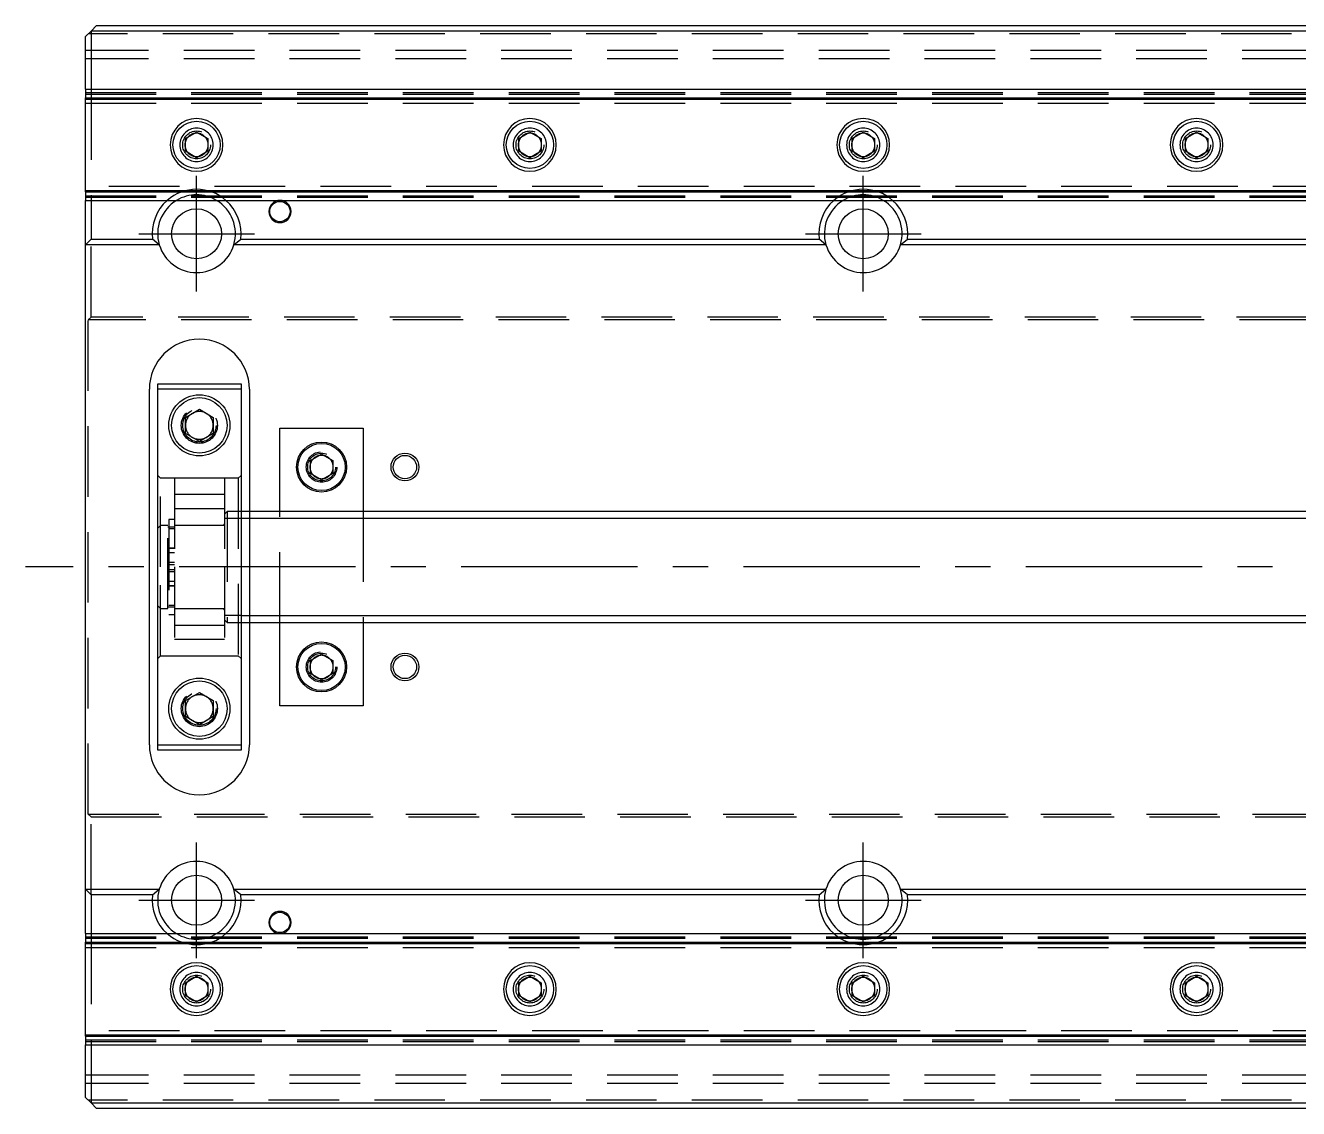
# Model space of a CAD drawing. Extents: x -20 to 920, y -365 to 120.
# Drawn here: x -10.8 to 218.4, y -97.5 to 97.5 of the extents above; entities that cross this region are included whole.
import ezdxf

# ---------------------------------------------------------------- set-up
doc = ezdxf.new("R2010")
doc.units = 0
doc.linetypes.add('CENTER', pattern=[50.8, 31.75, -6.35, 6.35, -6.35])
doc.linetypes.add('DASHED', pattern=[19.05, 12.7, -6.35])
doc.layers.get('0').update_dxf_attribs({"linetype": 'CONTINUOUS'})
doc.layers.add('CENTER', color=1, linetype='CENTER')

msp = doc.modelspace()

# ---------------------------------------------------------------- linework, layer by layer
at = {"color": 7, "linetype": 'CONTINUOUS'}
for p, q in [((1, 96.5), (0, 95.5)), ((2, 97.5), (1, 96.5)), ((1, 96.5), (1, 86)), ((245, 96.5), (1, 96.5)), ((2, 97.5), (245, 97.5)), ((0, 86), (0, 95.5)), ((0, 86), (0, 84.48)), ((0, 86), (245, 86)), ((0, 84.48), (237.73, 84.48)), ((0, 84.2), (0, 84.48)), ((0, 67.8), (0, 84.2)), ((0, 84.2), (237.05, 84.2)), ((18, 77.15), (20, 78.31)), ((20, 78.31), (22, 77.15)), ((78, 77.15), (80, 78.31)), ((80, 78.31), (82, 77.15)), ((138, 77.15), (140, 78.31)), ((140, 78.31), (142, 77.15)), ((198, 77.15), (200, 78.31)), ((200, 78.31), (202, 77.15)), ((18, 74.85), (18, 77.15)), ((22, 77.15), (22, 74.85)), ((78, 74.85), (78, 77.15)), ((82, 77.15), (82, 74.85)), ((138, 74.85), (138, 77.15)), ((142, 77.15), (142, 74.85)), ((198, 74.85), (198, 77.15)), ((202, 77.15), (202, 74.85)), ((20, 73.69), (18, 74.85)), ((22, 74.85), (20, 73.69)), ((80, 73.69), (78, 74.85)), ((82, 74.85), (80, 73.69)), ((140, 73.69), (138, 74.85)), ((142, 74.85), (140, 73.69)), ((200, 73.69), (198, 74.85)), ((202, 74.85), (200, 73.69)), ((0, 67.52), (0, 67.8)), ((0, 67.8), (245, 67.8)), ((0, 67.52), (0, 66)), ((0, 67.52), (245, 67.52)), ((0, 58), (0, 66)), ((0, 66), (245, 66)), ((1, 66), (1, 59)), ((0, 58), (1, 59)), ((0, -58), (0, 58)), ((13.29, 58), (0, 58)), ((1, 59), (12.06, 59)), ((13.29, 58), (12.06, 59)), ((26.71, 58), (27.94, 59)), ((133.29, 58), (26.71, 58)), ((27.94, 59), (132.06, 59)), ((133.29, 58), (132.06, 59)), ((146.71, 58), (147.94, 59)), ((245, 58), (146.71, 58)), ((147.94, 59), (245, 59)), ((13, 32), (13, 33)), ((13, 33), (28, 33)), ((28, 33), (28, 32)), ((11.5, -32), (11.5, 32)), ((28, 32), (13, 32)), ((13, -32), (13, 32)), ((28, 32), (28, -32)), ((29.5, 32), (29.5, 10)), ((18, 26.94), (20.5, 28.39)), ((20.5, 28.39), (23, 26.94)), ((18, 24.06), (18, 26.94)), ((23, 26.94), (23, 24.06)), ((20.5, 22.61), (18, 24.06)), ((23, 24.06), (20.5, 22.61)), ((35, 25), (50, 25)), ((35, 10), (35, 25)), ((50, 25), (50, 10)), ((40.5, 19.15), (42.5, 20.31)), ((40.5, 16.85), (40.5, 19.15)), ((42.5, 20.31), (44.5, 19.15)), ((44.5, 19.15), (44.5, 16.85)), ((42.5, 15.69), (40.5, 16.85)), ((44.5, 16.85), (42.5, 15.69)), ((245, 10), (28, 10)), ((28, -10), (245, -10)), ((29.5, -10), (29.5, -32)), ((35, -25), (35, -10)), ((50, -10), (50, -25)), ((40.5, -16.85), (42.5, -15.69)), ((42.5, -15.69), (44.5, -16.85)), ((40.5, -19.15), (40.5, -16.85)), ((44.5, -16.85), (44.5, -19.15)), ((42.5, -20.31), (40.5, -19.15)), ((44.5, -19.15), (42.5, -20.31)), ((18, -24.06), (20.5, -22.61)), ((20.5, -22.61), (23, -24.06)), ((18, -26.94), (18, -24.06)), ((23, -24.06), (23, -26.94)), ((50, -25), (35, -25)), ((20.5, -28.39), (18, -26.94)), ((23, -26.94), (20.5, -28.39)), ((13, -33), (13, -32)), ((13, -32), (28, -32)), ((28, -32), (28, -33)), ((28, -33), (13, -33)), ((0, -66), (0, -58)), ((0, -58), (13.29, -58)), ((1, -59), (0, -58)), ((12.06, -59), (1, -59)), ((1, -59), (1, -66)), ((12.06, -59), (13.29, -58)), ((26.71, -58), (133.29, -58)), ((27.94, -59), (26.71, -58)), ((132.06, -59), (27.94, -59)), ((132.06, -59), (133.29, -58)), ((146.71, -58), (245, -58)), ((147.94, -59), (146.71, -58)), ((245, -59), (147.94, -59)), ((0, -66), (0, -67.52)), ((0, -66), (245, -66)), ((0, -67.8), (0, -67.52)), ((0, -67.52), (245, -67.52)), ((0, -67.8), (245, -67.8)), ((0, -84.2), (0, -67.8)), ((18, -74.85), (20, -73.69)), ((18, -77.15), (18, -74.85)), ((20, -73.69), (22, -74.85)), ((22, -74.85), (22, -77.15)), ((78, -74.85), (80, -73.69)), ((78, -77.15), (78, -74.85)), ((80, -73.69), (82, -74.85)), ((82, -74.85), (82, -77.15)), ((138, -74.85), (140, -73.69)), ((138, -77.15), (138, -74.85)), ((140, -73.69), (142, -74.85)), ((142, -74.85), (142, -77.15)), ((198, -74.85), (200, -73.69)), ((198, -77.15), (198, -74.85)), ((200, -73.69), (202, -74.85)), ((202, -74.85), (202, -77.15)), ((20, -78.31), (18, -77.15)), ((22, -77.15), (20, -78.31)), ((80, -78.31), (78, -77.15)), ((82, -77.15), (80, -78.31)), ((140, -78.31), (138, -77.15)), ((142, -77.15), (140, -78.31)), ((200, -78.31), (198, -77.15)), ((202, -77.15), (200, -78.31)), ((0, -84.48), (0, -84.2)), ((0, -84.2), (237.05, -84.2)), ((0, -84.48), (0, -86)), ((0, -84.48), (237.73, -84.48)), ((0, -95.5), (0, -86)), ((0, -86), (245, -86)), ((1, -86), (1, -96.5)), ((0, -95.5), (1, -96.5)), ((1, -96.5), (245, -96.5)), ((1, -96.5), (2, -97.5)), ((245, -97.5), (2, -97.5))]:
    msp.add_line(p, q, dxfattribs=at)
at = {"color": 3, "linetype": 'DASHED'}
for p, q in [((255.2, 96), (0.5, 96)), ((640, 93), (0, 93)), ((640, 91.5), (0, 91.5)), ((0, 85.4), (640, 85.4)), ((0, 85.15), (245, 85.15)), ((1, 86), (1, 66)), ((0, 84.42), (245.5, 84.42)), ((0, 83.5), (245.5, 83.5)), ((17.5, 76), (17.53, 76.37)), ((77.5, 76), (77.53, 76.41)), ((137.5, 76), (137.53, 76.41)), ((197.5, 76), (197.53, 76.41)), ((245.5, 68.5), (0, 68.5)), ((0, 67.58), (245.5, 67.58)), ((0, 66.85), (245, 66.85)), ((0, 66.6), (640, 66.6)), ((1, 45), (1, 59)), ((1, 45), (0.5, 44.5)), ((0.5, -44.5), (0.5, 44.5)), ((639.5, 44.5), (0.5, 44.5)), ((639, 45), (1, 45)), ((17.5, 25.5), (17.52, 25.85)), ((13.5, 16), (13, 16.5)), ((28, 16.5), (27.5, 16)), ((40, 18), (40.02, 18.3)), ((16, 16), (13.5, 16)), ((13.5, 0), (13.5, 16)), ((25, 16), (16, 16)), ((16, 16), (16, 0)), ((27.5, 16), (25, 16)), ((25, 16), (25, 0)), ((27.5, 16), (27.5, -16)), ((25, 13.03), (16, 13.03)), ((25, 10.48), (16, 10.48)), ((25.5, 10), (25, 9.5)), ((28, 10), (25.5, 10)), ((25.5, 10), (25.5, -10)), ((29.5, 10), (29.5, 5)), ((35, -10), (35, 10)), ((50, 10), (50, -10)), ((13.5, 7.5), (13, 7)), ((14.85, 7.5), (13.5, 7.5)), ((14.85, -7.5), (14.85, 7.5)), ((15, 7.15), (14.85, 7.15)), ((16, 8.55), (15, 8.55)), ((15, 8.55), (15, -8.55)), ((16, 7.15), (15, 7.15)), ((16, 6.9), (15, 6.9)), ((24.7, 7.5), (16, 7.5)), ((25, 7.5), (24.7, 7.5)), ((28, 8.75), (25, 8.75)), ((29.5, 5), (29.5, -5)), ((16, 3.4), (15, 3.4)), ((15, 3.4), (16, 3.4)), ((16, 2.55), (15, 2.55)), ((13.5, -16), (13.5, 0)), ((15, 0.85), (16, 0.85)), ((15, 0.43), (16, 0.43)), ((16, 0), (16, -16)), ((25, 0), (25, -16)), ((15, -0.43), (16, -0.43)), ((16, -0.85), (15, -0.85)), ((15, -2.55), (16, -2.55)), ((15, -3.4), (16, -3.4)), ((16, -3.4), (15, -3.4)), ((29.5, -5), (29.5, -10)), ((13, -7), (13.5, -7.5)), ((13.5, -7.5), (14.85, -7.5)), ((14.85, -7.15), (15, -7.15)), ((15, -6.9), (16, -6.9)), ((15, -7.15), (16, -7.15)), ((15, -8.55), (16, -8.55)), ((16, -7.5), (24.7, -7.5)), ((24.7, -7.5), (25, -7.5)), ((28, -8.75), (25, -8.75)), ((16, -10.47), (25, -10.47)), ((25, -9.5), (25.5, -10)), ((25.5, -10), (28, -10)), ((16, -13.02), (25, -13.02)), ((13, -16.5), (13.5, -16)), ((13.5, -16), (16, -16)), ((16, -16), (25, -16)), ((25, -16), (27.5, -16)), ((27.5, -16), (28, -16.5)), ((40, -18), (40.02, -17.7)), ((17.5, -25.5), (17.52, -25.15)), ((0.5, -44.5), (639.5, -44.5)), ((0.5, -44.5), (1, -45)), ((1, -59), (1, -45)), ((1, -45), (639, -45)), ((1, -66), (1, -86)), ((0, -66.6), (640, -66.6)), ((0, -66.85), (245, -66.85)), ((0, -67.58), (245.5, -67.58)), ((0, -68.5), (245.5, -68.5)), ((17.5, -76), (17.53, -75.59)), ((77.5, -76), (77.53, -75.59)), ((137.5, -76), (137.53, -75.59)), ((197.5, -76), (197.53, -75.59)), ((245.5, -83.5), (0, -83.5)), ((0, -84.42), (245.5, -84.42)), ((0, -85.15), (245, -85.15)), ((0, -85.4), (640, -85.4)), ((640, -91.5), (0, -91.5)), ((640, -93), (0, -93)), ((255.2, -96), (0.5, -96))]:
    msp.add_line(p, q, dxfattribs=at)
at = {"color": 3, "linetype": 'CONTINUOUS'}
for p, q in [((245, 8.75), (28, 8.75)), ((28, -8.75), (245, -8.75))]:
    msp.add_line(p, q, dxfattribs=at)
at = {"color": 7, "linetype": 'CONTINUOUS'}
for centre, radius in [((20, 76), 4.25), ((80, 76), 4.25), ((140, 76), 4.25), ((200, 76), 4.25), ((20, 60), 4.5), ((140, 60), 4.5), ((20.5, 25.5), 5.5), ((20.5, 25.5), 5), ((42.5, 18), 4.5), ((42.5, 18), 4.25), ((57.5, 18), 2.1), ((42.5, -18), 4.5), ((42.5, -18), 4.25), ((57.5, -18), 2.1), ((20.5, -25.5), 5.5), ((20.5, -25.5), 5), ((20, -60), 4.5), ((140, -60), 4.5), ((20, -76), 4.25), ((80, -76), 4.25), ((140, -76), 4.25), ((200, -76), 4.25)]:
    msp.add_circle(centre, radius, dxfattribs=at)
at = {"color": 3, "linetype": 'DASHED'}
for centre, radius in [((20, 76), 2.5), ((80, 76), 2.5), ((140, 76), 2.5), ((200, 76), 2.5), ((20.5, 25.5), 3.25), ((20.5, 25.5), 3), ((42.5, 18), 2.75), ((42.5, 18), 2.5), ((42.5, -18), 2.75), ((42.5, -18), 2.5), ((20.5, -25.5), 3.25), ((20.5, -25.5), 3), ((20, -76), 2.5), ((80, -76), 2.5), ((140, -76), 2.5), ((200, -76), 2.5)]:
    msp.add_circle(centre, radius, dxfattribs=at)
at = {"color": 3, "linetype": 'CONTINUOUS'}
for centre, radius in [((35, 64), 1.83), ((57.5, 18), 2.5), ((57.5, -18), 2.5), ((35, -64), 1.83)]:
    msp.add_circle(centre, radius, dxfattribs=at)
at = {"color": 7, "linetype": 'CONTINUOUS'}
for centre, radius, start, end in [((20, 76), 4.75, 0, 180), ((80, 76), 4.75, 0, 180), ((140, 76), 4.75, 0, 180), ((200, 76), 4.75, 0, 180), ((20, 76), 4.75, 180, 0), ((80, 76), 4.75, 180, 0), ((140, 76), 4.75, 180, 0), ((200, 76), 4.75, 180, 0), ((20, 60), 8, 131.4096, 187.1808), ((20, 60), 7, 121.0027, 196.6015), ((20, 60), 7, 343.3985, 58.9973), ((20, 60), 8, 352.8192, 48.5904), ((35, 64), 2, 180, 90), ((35, 64), 2, 90, 180), ((140, 60), 8, 131.4096, 187.1808), ((140, 60), 7, 121.0027, 196.6015), ((140, 60), 7, 343.3985, 58.9973), ((140, 60), 8, 352.8192, 48.5904), ((20, 60), 7, 196.6015, 343.3985), ((140, 60), 7, 196.6015, 343.3985), ((20.5, 32), 9, 0, 180), ((20.5, -32), 9, 180, 0), ((20, -60), 7, 16.6015, 163.3985), ((140, -60), 7, 16.6015, 163.3985), ((20, -60), 8, 172.8192, 228.5904), ((20, -60), 7, 163.3985, 238.9973), ((20, -60), 7, 301.0027, 16.6015), ((20, -60), 8, 311.4096, 7.1808), ((140, -60), 8, 172.8192, 228.5904), ((140, -60), 7, 163.3985, 238.9973), ((140, -60), 7, 301.0027, 16.6015), ((140, -60), 8, 311.4096, 7.1808), ((35, -64), 2, 270, 180), ((35, -64), 2, 180, 270), ((20, -76), 4.75, 0, 180), ((80, -76), 4.75, 0, 180), ((140, -76), 4.75, 0, 180), ((200, -76), 4.75, 0, 180), ((20, -76), 4.75, 180, 0), ((80, -76), 4.75, 180, 0), ((140, -76), 4.75, 180, 0), ((200, -76), 4.75, 180, 0)]:
    msp.add_arc(centre, radius, start, end, dxfattribs=at)
at = {"color": 3, "linetype": 'DASHED'}
for centre, radius, start, end in [((20, 76), 3, 0, 180), ((20, 76), 2.1, 102.2472, 137.7528), ((20, 76), 2.1, 77.7528, 102.2472), ((20, 76), 2.1, 42.2472, 77.7528), ((80, 76), 3, 0, 180), ((80, 76), 2.1, 102.2472, 137.7528), ((80, 76), 2.1, 77.7528, 102.2472), ((80, 76), 2.1, 42.2472, 77.7528), ((140, 76), 3, 0, 180), ((140, 76), 2.1, 102.2472, 137.7528), ((140, 76), 2.1, 77.7528, 102.2472), ((140, 76), 2.1, 42.2472, 77.7528), ((200, 76), 3, 0, 180), ((200, 76), 2.1, 102.2472, 137.7528), ((200, 76), 2.1, 77.7528, 102.2472), ((200, 76), 2.1, 42.2472, 77.7528), ((20, 76), 3, 180, 0), ((20, 76), 2.1, 162.2472, 180), ((20, 76), 2.1, 180, 197.7528), ((20, 76), 2.1, 137.7528, 162.2472), ((20, 76), 2.1, 17.7528, 42.2472), ((20, 76), 2.1, 342.2472, 17.7528), ((80, 76), 3, 180, 0), ((80, 76), 2.1, 162.2472, 180), ((80, 76), 2.1, 180, 197.7528), ((80, 76), 2.1, 137.7528, 162.2472), ((80, 76), 2.1, 17.7528, 42.2472), ((80, 76), 2.1, 342.2472, 17.7528), ((140, 76), 3, 180, 0), ((140, 76), 2.1, 162.2472, 180), ((140, 76), 2.1, 180, 197.7528), ((140, 76), 2.1, 137.7528, 162.2472), ((140, 76), 2.1, 17.7528, 42.2472), ((140, 76), 2.1, 342.2472, 17.7528), ((200, 76), 3, 180, 0), ((200, 76), 2.1, 162.2472, 180), ((200, 76), 2.1, 180, 197.7528), ((200, 76), 2.1, 137.7528, 162.2472), ((200, 76), 2.1, 17.7528, 42.2472), ((200, 76), 2.1, 342.2472, 17.7528), ((20, 76), 2.1, 197.7528, 222.2472), ((20, 76), 2.1, 222.2472, 257.7528), ((20, 76), 2.1, 257.7528, 282.2472), ((20, 76), 2.1, 282.2472, 317.7528), ((20, 76), 2.1, 317.7528, 342.2472), ((80, 76), 2.1, 197.7528, 222.2472), ((80, 76), 2.1, 222.2472, 257.7528), ((80, 76), 2.1, 257.7528, 282.2472), ((80, 76), 2.1, 282.2472, 317.7528), ((80, 76), 2.1, 317.7528, 342.2472), ((140, 76), 2.1, 197.7528, 222.2472), ((140, 76), 2.1, 222.2472, 257.7528), ((140, 76), 2.1, 257.7528, 282.2472), ((140, 76), 2.1, 282.2472, 317.7528), ((140, 76), 2.1, 317.7528, 342.2472), ((200, 76), 2.1, 197.7528, 222.2472), ((200, 76), 2.1, 222.2472, 257.7528), ((200, 76), 2.1, 257.7528, 282.2472), ((200, 76), 2.1, 282.2472, 317.7528), ((200, 76), 2.1, 317.7528, 342.2472), ((20, 60), 8, 48.5904, 131.4096), ((20, 60), 7, 58.9973, 121.0027), ((140, 60), 8, 48.5904, 131.4096), ((140, 60), 7, 58.9973, 121.0027), ((20.5, 25.5), 2.5, 120, 180), ((20.5, 25.5), 2.5, 60, 120), ((20.5, 25.5), 2.5, 0, 60), ((20.5, 25.5), 2.5, 180, 240), ((20.5, 25.5), 2.5, 300, 0), ((20.5, 25.5), 2.5, 240, 300), ((42.5, 18), 2.1, 162.2472, 180), ((42.5, 18), 2.1, 137.7528, 162.2472), ((42.5, 18), 2.1, 102.2472, 137.7528), ((42.5, 18), 2.1, 77.7528, 102.2472), ((42.5, 18), 2.1, 42.2472, 77.7528), ((42.5, 18), 2.1, 17.7528, 42.2472), ((42.5, 18), 2.1, 342.2472, 17.7528), ((42.5, 18), 2.1, 180, 197.7528), ((42.5, 18), 2.1, 197.7528, 222.2472), ((42.5, 18), 2.1, 222.2472, 257.7528), ((42.5, 18), 2.1, 282.2472, 317.7528), ((42.5, 18), 2.1, 317.7528, 342.2472), ((42.5, 18), 2.1, 257.7528, 282.2472), ((24.7, 7.8), 0.3, 270, 360), ((24.7, -7.8), 0.3, 0, 90), ((42.5, -18), 2.1, 102.2472, 137.7528), ((42.5, -18), 2.1, 77.7528, 102.2472), ((42.5, -18), 2.1, 42.2472, 77.7528), ((42.5, -18), 2.1, 162.2472, 180), ((42.5, -18), 2.1, 180, 197.7528), ((42.5, -18), 2.1, 137.7528, 162.2472), ((42.5, -18), 2.1, 17.7528, 42.2472), ((42.5, -18), 2.1, 342.2472, 17.7528), ((42.5, -18), 2.1, 197.7528, 222.2472), ((42.5, -18), 2.1, 222.2472, 257.7528), ((42.5, -18), 2.1, 257.7528, 282.2472), ((42.5, -18), 2.1, 282.2472, 317.7528), ((42.5, -18), 2.1, 317.7528, 342.2472), ((20.5, -25.5), 2.5, 120, 180), ((20.5, -25.5), 2.5, 60, 120), ((20.5, -25.5), 2.5, 0, 60), ((20.5, -25.5), 2.5, 180, 240), ((20.5, -25.5), 2.5, 300, 0), ((20.5, -25.5), 2.5, 240, 300), ((20, -60), 8, 228.5904, 311.4096), ((20, -60), 7, 238.9973, 301.0027), ((140, -60), 8, 228.5904, 311.4096), ((140, -60), 7, 238.9973, 301.0027), ((20, -76), 3, 0, 180), ((80, -76), 3, 0, 180), ((140, -76), 3, 0, 180), ((200, -76), 3, 0, 180), ((20, -76), 2.1, 162.2472, 180), ((20, -76), 2.1, 137.7528, 162.2472), ((20, -76), 2.1, 102.2472, 137.7528), ((20, -76), 2.1, 77.7528, 102.2472), ((20, -76), 2.1, 42.2472, 77.7528), ((20, -76), 2.1, 17.7528, 42.2472), ((20, -76), 2.1, 342.2472, 17.7528), ((80, -76), 2.1, 162.2472, 180), ((80, -76), 2.1, 137.7528, 162.2472), ((80, -76), 2.1, 102.2472, 137.7528), ((80, -76), 2.1, 77.7528, 102.2472), ((80, -76), 2.1, 42.2472, 77.7528), ((80, -76), 2.1, 17.7528, 42.2472), ((80, -76), 2.1, 342.2472, 17.7528), ((140, -76), 2.1, 162.2472, 180), ((140, -76), 2.1, 137.7528, 162.2472), ((140, -76), 2.1, 102.2472, 137.7528), ((140, -76), 2.1, 77.7528, 102.2472), ((140, -76), 2.1, 42.2472, 77.7528), ((140, -76), 2.1, 17.7528, 42.2472), ((140, -76), 2.1, 342.2472, 17.7528), ((200, -76), 2.1, 162.2472, 180), ((200, -76), 2.1, 137.7528, 162.2472), ((200, -76), 2.1, 102.2472, 137.7528), ((200, -76), 2.1, 77.7528, 102.2472), ((200, -76), 2.1, 42.2472, 77.7528), ((200, -76), 2.1, 17.7528, 42.2472), ((200, -76), 2.1, 342.2472, 17.7528), ((20, -76), 3, 180, 0), ((20, -76), 2.1, 180, 197.7528), ((20, -76), 2.1, 197.7528, 222.2472), ((20, -76), 2.1, 222.2472, 257.7528), ((20, -76), 2.1, 282.2472, 317.7528), ((20, -76), 2.1, 317.7528, 342.2472), ((80, -76), 3, 180, 0), ((80, -76), 2.1, 180, 197.7528), ((80, -76), 2.1, 197.7528, 222.2472), ((80, -76), 2.1, 222.2472, 257.7528), ((80, -76), 2.1, 282.2472, 317.7528), ((80, -76), 2.1, 317.7528, 342.2472), ((140, -76), 3, 180, 0), ((140, -76), 2.1, 180, 197.7528), ((140, -76), 2.1, 197.7528, 222.2472), ((140, -76), 2.1, 222.2472, 257.7528), ((140, -76), 2.1, 282.2472, 317.7528), ((140, -76), 2.1, 317.7528, 342.2472), ((200, -76), 3, 180, 0), ((200, -76), 2.1, 180, 197.7528), ((200, -76), 2.1, 197.7528, 222.2472), ((200, -76), 2.1, 222.2472, 257.7528), ((200, -76), 2.1, 282.2472, 317.7528), ((200, -76), 2.1, 317.7528, 342.2472), ((20, -76), 2.1, 257.7528, 282.2472), ((80, -76), 2.1, 257.7528, 282.2472), ((140, -76), 2.1, 257.7528, 282.2472), ((200, -76), 2.1, 257.7528, 282.2472)]:
    msp.add_arc(centre, radius, start, end, dxfattribs=at)
at = {"layer": 'CENTER', "color": 1, "linetype": 'CENTER'}
for p, q in [((20, 49.6), (20, 70.4)), ((140, 49.6), (140, 70.4)), ((9.6, 60), (30.4, 60)), ((129.6, 60), (150.4, 60)), ((708.99, 0), (-10.8, 0)), ((20, -70.4), (20, -49.6)), ((140, -70.4), (140, -49.6)), ((9.6, -60), (30.4, -60)), ((129.6, -60), (150.4, -60))]:
    msp.add_line(p, q, dxfattribs=at)

doc.saveas('drawing.dxf')
